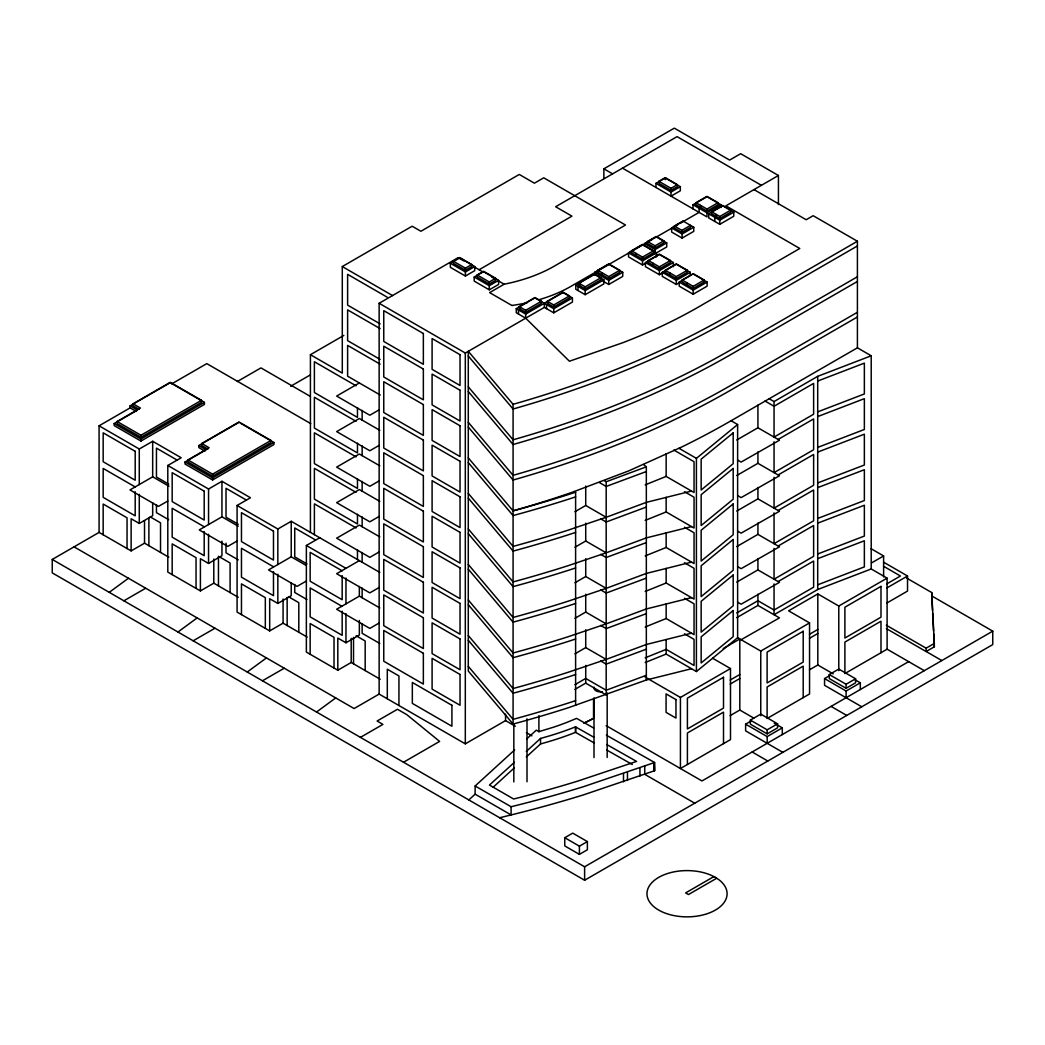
<?xml version="1.0" encoding="UTF-8"?>
<svg xmlns="http://www.w3.org/2000/svg" width="1045" height="1045" viewBox="0 0 1045 1045"><rect width="100%" height="100%" fill="white"/><g stroke="black" fill="none" stroke-linecap="round" stroke-linejoin="round"><path stroke-width="1.5" d="M594.2 687.166L594.004 688.159A6.583 3.801 0 0 0 600.692 691.894L602.39 691.751M468.813 799.947L475.135 794.174L475.135 785.984L514.702 749.866M526.693 738.919L536.294 730.168L538.893 731.657L553.563 727.189A222.546 128.483 0 0 0 567.605 722.095L576.592 718.372L593.612 727.999M514.414 762.301L489.465 785.056L513.67 799.02L526.432 795.728A917.549 529.75 0 0 0 578.068 780.994L636.575 761.413L606.779 744.549M526.288 751.459L540.539 738.449L548.978 736.033A233.806 134.988 0 0 0 573.953 727.464L575.495 726.85L594.004 737.326M493.031 787.316L514.414 767.801M526.288 756.959L540.539 743.962L548.978 741.532A233.806 134.988 0 0 0 573.953 732.976L575.495 732.349L594.004 742.838M645.196 662.53L666.148 654.066L696.414 671.543L696.414 458.363L737.626 424.531L731.082 420.756A820.861 473.921 0 0 1 681.575 447.077L628.502 470.981L572.203 492.286A820.861 473.921 0 0 1 513.082 510.861L468.291 457.88M696.414 671.543L737.626 637.711L737.626 424.531M109.242 592.345L128.43 578.251M177.964 632.016L197.152 617.922M247.247 672.013L266.436 657.932M316.53 712.024L335.706 697.929M310.417 532.362L310.417 354.712L342.29 373.104L342.29 266.553L412.148 226.216L420.887 231.258L519.274 174.45L534.413 183.189L543.727 177.807L625.511 225.028L554.438 266.057A131.121 75.697 0 0 1 504.173 284.214L489.622 292.613L512.011 305.545M133.055 403.801L170.27 382.313L201.45 400.326L201.45 402.377L140.957 437.306L117.131 423.552L117.131 421.501L140.422 408.059L133.055 403.801L133.055 405.852L139.194 409.392M130.102 405.852L170.27 382.666L204.415 402.377L204.415 404.415L140.957 441.055L114.179 425.602L114.179 423.552L137.457 410.097L130.102 405.852L130.102 407.903L99.079 425.811L99.079 532.401L52.25 559.441L52.25 572.882L584.612 880.243L992.75 644.595L992.75 631.154L931.761 595.937L931.761 592.58L906.577 578.042M171.68 383.894L206.805 363.621L310.77 423.643M117.131 421.501L140.957 435.256L201.45 400.326M603.866 178.59L603.866 168.82L674.299 128.143L729.619 160.081L740.67 153.693L778.434 175.495L778.434 204.533M237.346 381.516L260.95 367.892L310.274 396.368M114.179 423.552L140.957 439.004L204.415 402.377M515.329 726.249L505.545 720.606L465.312 743.844L379.139 694.089L379.139 303.285L458.18 257.658L463.771 260.884M453.295 261.198L459.656 257.527L471.765 264.516L471.765 266.566L465.417 270.237L453.295 263.249L453.295 261.198L465.417 268.186L471.765 264.516M450.343 263.249L459.656 257.867L474.73 266.566L474.73 270.668L465.417 276.037L450.343 267.337L450.343 263.249L465.417 271.948L474.73 266.566M99.079 425.811L139.272 449.01L152.674 441.29L181.203 457.762L167.801 465.482L167.801 572.085L200.405 590.908L213.794 583.175L238.247 597.283M310.417 354.712L343.844 335.406M479.119 269.741L571.942 216.145L555.64 206.74L677.069 136.634L761.4 185.331M477.173 274.979L483.522 271.308L495.643 278.297L495.643 280.347L489.282 284.018L477.173 277.029L477.173 274.979L489.282 281.967L495.643 278.297M474.208 277.029L483.522 271.648L498.596 280.347L498.596 284.449L489.282 289.831L474.208 281.118L474.208 277.029L489.282 285.729L498.596 280.347M290.614 386.297L310.391 374.881M201.776 443.485L238.992 421.997L270.969 440.454L270.969 442.505L212.605 476.206L187.982 461.981L187.982 459.931L209.131 447.73L201.776 443.485L201.776 445.536L207.903 449.063M204.951 451.113L198.824 447.573L198.824 445.536L238.992 422.337M658.912 181.308L665.26 177.637L677.382 184.638L677.382 186.689L671.021 190.36L658.912 183.358L658.912 181.308L671.021 188.309L677.382 184.638M655.947 183.358L665.26 177.99L680.334 186.689L680.334 190.791L671.021 196.16L671.021 192.058L655.947 183.358L655.947 187.46M168.977 486.225L152.674 476.82L129.959 489.922L158.487 506.394L167.801 501.012M240.389 423.147L273.921 442.505L273.921 444.556L212.605 479.955L185.017 464.032L185.017 461.981L206.178 449.768L198.824 445.536M671.021 192.058L680.334 186.689M359.349 382.953L336.647 396.068L369.825 415.231L379.139 409.849M187.982 459.931L212.605 474.156L270.969 440.454M185.017 461.981L212.605 477.905L273.921 442.505M168.794 557.194L144.523 543.178L131.134 550.898L131.134 518.738L139.272 523.441L152.674 515.707L152.674 502.749M695.97 202.717L706.995 196.355L718.006 202.717L718.006 204.768L706.995 211.129L695.97 204.768L695.97 202.717L706.995 209.078L718.006 202.717M693.018 208.856L693.018 204.768L706.995 196.695M519.234 306.603L534.935 297.538L541.388 301.26L541.388 303.311L525.674 312.377L519.234 308.654L519.234 306.603L525.674 310.326L541.388 301.26M778.434 175.495L725.896 205.826L799.791 248.488L703.729 303.951A498.191 287.623 0 0 1 622.82 342.708L569.42 361.23L525.674 318.176L516.269 312.755L516.269 308.654L534.935 297.877L553.759 308.732L572.425 297.956L572.425 302.057L553.759 312.834L544.354 307.4L465.312 353.04L379.139 303.285M167.801 465.482L208.556 489.021L221.945 481.288L250.473 497.76L237.084 505.48L237.084 612.083L269.688 630.906L283.077 623.173L307.178 637.084M597.74 270.263L608.752 263.902L619.763 270.263L619.763 272.301L608.752 278.662L597.74 272.301L597.74 270.263L608.752 276.611L619.763 270.263M631.507 250.761L642.518 244.399L653.53 250.761L653.53 252.812L642.518 259.173L631.507 252.812L631.507 250.761L642.518 257.122L653.53 250.761M647.56 241.486L656.247 236.47L663.771 240.82L663.771 242.871L655.084 247.887L647.56 243.537L647.56 241.486L655.084 245.836L663.771 240.82M674.338 226.033L681.862 230.37L690.549 225.354L690.549 227.405L681.862 232.421L674.338 228.071L674.338 226.033L683.025 221.017L693.749 227.261L693.749 231.363L682.111 238.09L671.635 232.042L671.635 227.941L683.273 221.213M594.775 275.044L594.775 272.301L608.752 264.241L622.729 272.301L622.729 276.402L608.752 284.475L603.161 281.249M646.711 262.556L642.518 264.973L628.541 256.913L628.541 252.812L642.518 244.739L656.495 252.812L656.495 256.913M644.608 246.267L644.608 243.537L656.247 236.823L666.723 242.871L666.723 246.96L642.518 260.884L628.541 252.812M652.655 239.187L571.014 286.317A125.348 72.366 0 0 1 538.841 299.758M655.463 237.568L677.983 224.557M680.804 222.938L699.092 212.37L699.092 208.268M547.306 301.26L563.02 292.182L569.46 295.905L569.46 297.956L553.759 307.034L547.306 303.311L547.306 301.26L553.759 304.983L569.46 295.905M578.747 283.104L594.461 274.038L600.901 277.761L600.901 279.812L585.2 288.877L578.747 285.154L578.747 283.104L585.2 286.826L600.901 277.761M516.269 308.654L525.674 314.088L563.02 292.522L572.425 297.956M575.782 285.154L594.461 274.378L603.866 279.812L603.866 283.9L585.2 294.69L575.782 289.256L575.782 285.154L585.2 290.588L603.866 279.812M693.018 204.768L706.995 212.827L720.959 204.768L720.959 207.498M711.697 211.795L722.709 205.434L730.808 210.11L730.808 212.161L719.796 218.523L711.697 213.833L711.697 211.795L719.796 216.472L730.808 210.11M708.732 213.833L722.709 205.774L733.773 212.161L733.773 216.25L719.796 224.322L708.732 217.935L708.732 213.833L719.796 220.221L733.773 212.161M644.608 243.537L655.084 249.585L666.723 242.871M671.635 227.941L682.111 233.989L693.749 227.261M594.775 272.301L608.752 280.373L622.729 272.301M648.383 260.505L659.408 254.144L670.42 260.505L670.42 262.556L659.408 268.918L648.383 262.556L648.383 260.505L659.408 266.867L670.42 260.505M666.383 270.694L659.408 274.717L645.431 266.658L645.431 262.556L659.408 254.497L673.372 262.556L673.372 266.658M238.247 526.223L221.945 516.818L199.242 529.919L227.771 546.391L237.084 541.023M645.431 262.556L659.408 270.629L673.372 262.556M665.273 270.263L676.285 263.902L687.296 270.263L687.296 272.301L676.285 278.662L665.273 272.301L665.273 270.263L676.285 276.611L687.296 270.263M680.478 282.045L676.285 284.475L662.308 276.402L662.308 272.301L676.285 264.241L690.262 272.301L690.262 275.044M379.139 445.379L369.825 450.761L336.647 431.598L359.349 418.483L379.805 430.305M662.308 272.301L676.285 280.373L690.262 272.301M123.885 600.797L145.686 588.217M682.15 280.008L693.175 273.646L704.186 280.008L704.186 282.059L693.175 288.42L682.15 282.059L682.15 280.008L693.175 286.369L704.186 280.008M693.175 273.986L707.138 282.059L707.138 286.147L693.175 294.22L679.198 286.147L679.198 282.059L691.777 274.796M200.405 590.908L200.405 558.735L208.556 563.438L221.945 555.705L221.945 541.127M237.084 505.48L277.839 529.018L291.228 521.285L379.805 572.425M679.198 282.059L693.175 290.118L707.138 282.059M379.139 480.909L369.825 486.291L336.647 467.128L359.349 454.013L379.805 465.835M380.223 679.25L351.198 662.491L337.809 670.224L306.368 652.08L306.368 545.49L319.757 537.757M306.172 565.436L291.228 556.815L268.526 569.93L297.054 586.389L306.368 581.02M379.139 516.439L369.825 521.821L336.647 502.658L359.349 489.543L379.805 501.365M731.082 420.756L857.409 347.815L857.409 241.251L731.082 314.192A820.861 473.921 0 0 1 513.082 404.31L513.082 724.041L516.583 723.101A928.809 536.242 0 0 0 568.441 707.713L646.332 680.008L691.516 668.722M857.409 245.967L731.082 318.908A820.861 473.921 0 0 1 513.082 409.013L468.291 356.018M193.168 640.794L214.97 628.215M269.688 630.906L269.688 598.733L277.839 603.435L291.228 595.702L291.228 582.744M359.349 560.616L336.647 573.718L369.825 592.881L379.139 587.499M379.139 551.969L369.825 557.351L336.647 538.188L359.349 525.086L379.805 536.895M857.409 276.755L731.082 349.696A820.861 473.921 0 0 1 513.082 439.801L468.291 386.82M857.409 281.458L731.082 354.399A820.861 473.921 0 0 1 513.082 444.504L468.291 391.522M379.805 607.955L359.349 596.146L336.647 609.248L369.825 628.411L379.139 623.029M857.409 312.285L731.082 385.226A820.861 473.921 0 0 1 513.082 475.331L468.291 422.35M857.409 316.988L731.082 389.929A820.861 473.921 0 0 1 513.082 480.034L468.291 427.052M262.452 680.791L284.24 668.212M337.809 670.224L337.809 638.064L345.96 642.766L359.349 635.033L359.349 620.443M574.92 511.723L585.722 505.48L606.178 517.288L646.332 502.358L691.516 491.059M769.185 398.746L774.045 401.554L817.699 376.344L871.216 355.783L871.216 568.963L887.1 578.133L887.1 649.193L844.896 673.568L844.896 642.074L880.987 621.226L880.987 652.72M736.751 439.997L757.925 427.771L779.466 440.219L741.114 462.086L737.626 460.061M574.92 547.253L585.722 541.01L606.178 552.818L646.332 537.888L691.516 526.589M778.277 439.344L813.624 418.927L813.624 449.755L774.045 472.614L774.045 441.787M736.751 475.527L757.925 463.314L779.466 475.749L741.114 497.616L737.626 495.591M379.139 694.089L354.111 708.549L74.051 546.848M574.92 582.783L585.722 576.54L606.178 588.348L646.332 573.418L691.516 562.119M778.277 474.874L813.624 454.457L813.624 485.285L774.045 508.144L774.045 477.317M736.751 511.057L757.925 498.844L779.466 511.279L741.114 533.146L737.626 531.121M360.434 737.365L382.914 724.394L377.088 721.024L397.466 709.268L406.779 714.636L439.618 741.401L403.527 762.249M574.92 618.313L585.722 612.07L606.178 623.878L646.332 608.948L691.516 597.649M778.277 510.404L813.624 489.987L813.624 520.815L774.045 543.674L774.045 512.847M736.751 546.587L757.925 534.374L779.466 546.809L741.114 568.676L737.626 566.651M574.92 653.843L585.722 647.6L606.178 659.408L646.332 644.478L691.516 633.179M778.277 545.934L813.624 525.517L813.624 556.345L774.045 579.204L774.045 548.377M736.751 582.117L757.925 569.904L779.466 582.339L741.114 604.206L737.626 602.181M574.92 684.671L585.722 678.427L606.178 690.236L646.332 675.305M574.92 689.373L585.722 683.13L606.178 694.938L606.178 481.758L604.18 480.609M778.277 581.464L813.624 561.047L813.624 587.172L774.045 610.032L757.925 600.718L736.751 612.945M736.751 617.66L757.925 605.434L779.466 617.869L741.114 639.736M871.216 568.963L817.699 589.524L774.045 614.734L774.045 583.907M723.205 648.566L739.808 638.978L739.808 710.038L753.772 718.098M887.1 578.133L838.782 606.035L817.817 593.939L788.583 610.816L809.548 622.911L809.548 693.971L767.108 718.477L767.108 686.983L803.2 666.135L803.2 697.629M871.517 562.928L883.613 555.953L883.613 576.944M680.426 697.459L730.494 668.552L730.494 739.612L680.426 768.519L680.426 697.459L645.131 677.082M737.626 637.711L760.76 651.074L809.548 622.911M886.656 583.959L900.437 576.004L883.574 566.259M886.761 587.995L907.53 576.004L907.53 591.078L886.761 603.083M730.168 680.073L739.808 674.508M809.47 634.289L817.817 629.469M730.168 684.096L739.808 678.545M809.47 638.325L817.817 633.492M730.168 715.603L739.808 710.038M809.47 669.819L817.817 664.999L833.192 673.868M750.362 720.123L760.76 714.114L777.571 723.819L777.571 727.856L767.174 733.864L750.362 724.159L750.362 720.123L767.174 729.828L777.571 723.819M829.286 674.547L838.782 669.074L855.581 678.78L855.581 682.816L846.097 688.289L829.286 678.584L829.286 674.547L846.097 684.253L855.581 678.78M782.823 752.348L745.621 730.873L745.621 724.159L751.133 720.972M861.759 706.786L824.557 685.311L824.557 678.584L829.73 675.592M564.77 837.724L572.738 833.126L587.381 841.578L587.381 849.781L579.413 854.379L564.77 845.928L564.77 837.724L579.413 846.176L587.381 841.578M745.621 724.159L767.174 736.594L782.3 727.856L782.3 734.57M824.557 678.584L846.097 691.019L860.322 682.816L860.322 689.53M886.343 625.237L926.105 648.187L934.321 643.446L931.761 592.58M908.641 661.629L701.966 780.955L606.152 725.648M934.321 643.446L934.321 646.803L926.105 651.544L886.343 628.594M52.25 559.441L584.612 866.788L992.75 631.154M713.853 876.611L685.624 892.913L688.459 894.546L716.687 878.244M645.196 484.867L666.148 476.416L694.05 492.522L694.05 461.707L673.855 450.042M645.196 520.397L666.148 511.945L694.05 528.052L694.05 497.237L684.475 491.699M645.196 555.927L666.148 547.476L694.05 563.582L694.05 532.767L684.475 527.229M645.196 591.457L666.148 583.005L694.05 599.112L694.05 568.297L684.475 562.759M645.196 627L666.148 618.535L694.05 634.655L694.05 603.827L684.475 598.289M645.196 657.814L666.148 649.363L694.05 665.469L694.05 639.357L684.475 633.819M817.699 381.046L864.359 363.124L864.359 393.952L817.699 411.874M817.699 416.576L864.359 398.654L864.359 429.482L817.699 447.404M817.699 452.106L864.359 434.184L864.359 465.012L817.699 482.934M817.699 487.636L864.359 469.714L864.359 500.542L817.699 518.464M817.699 523.166L864.359 505.244L864.359 536.072L817.699 553.994M817.699 558.696L864.359 540.774L864.359 566.899L817.699 584.821M646.332 680.008L646.332 466.828L606.178 481.758M646.332 471.53L606.178 486.461L599.36 482.529M646.332 507.06L606.178 521.991L600.718 518.842M646.332 542.59L606.178 557.521L600.718 554.372M646.332 578.12L606.178 593.064L600.718 589.903M646.332 613.65L606.178 628.594L600.718 625.446M646.332 649.18L606.178 664.124L600.718 660.976M475.135 785.984L511.096 806.74L517.784 805.081A928.809 536.242 0 0 0 583.371 786.728L654.614 762.51L654.614 770.714L583.371 794.918A928.809 536.242 0 0 1 517.784 813.284L499.667 817.752M654.614 770.714L654.288 762.641M606.178 517.288L568.441 530.05A928.809 536.242 0 0 1 516.583 545.451L513.082 546.391L468.291 493.41M606.178 552.818L568.441 565.58A928.809 536.242 0 0 1 516.583 580.981L513.082 581.921L468.291 528.94M606.178 588.348L568.441 601.11A928.809 536.242 0 0 1 516.583 616.511L513.082 617.451L468.291 564.47M606.178 623.878L568.441 636.64A928.809 536.242 0 0 1 516.583 652.041L513.082 652.981L468.291 600M606.178 659.408L568.441 672.183A928.809 536.242 0 0 1 516.583 687.571L513.082 688.511L468.291 635.53M575.612 705.375L575.612 492.182L568.441 494.52A928.809 536.242 0 0 1 516.583 509.921L513.082 510.861M575.612 496.897L568.441 499.236A928.809 536.242 0 0 1 516.583 514.623L513.082 515.564L468.291 462.582M575.612 532.428L568.441 534.766A928.809 536.242 0 0 1 516.583 550.153L513.082 551.094L468.291 498.112M575.612 567.957L568.441 570.296A928.809 536.242 0 0 1 516.583 585.683L513.082 586.624L468.291 533.642M575.612 603.487L568.441 605.826A928.809 536.242 0 0 1 516.583 621.213L513.082 622.154L468.291 569.172M575.612 639.017L568.441 641.356A928.809 536.242 0 0 1 516.583 656.743L513.082 657.697L468.291 604.702M575.612 674.547L568.441 676.886A928.809 536.242 0 0 1 516.583 692.286L513.082 693.227L468.291 640.232M575.612 700.659L568.441 702.998A928.809 536.242 0 0 1 516.583 718.398L513.082 719.339L468.291 666.357M606.387 735.223L654.614 762.51M606.779 750.062L632.316 764.509M857.409 241.251L813.167 215.701L806.178 219.737L753.981 189.602M708.392 197.505L720.959 204.768M622.493 168.14L706.995 216.929L706.995 212.827M603.866 168.82L612.592 173.862M857.409 347.815L871.216 355.783M764.966 401.019L774.045 406.257L813.624 383.397L813.624 414.225L774.045 437.084L774.045 401.554M473.529 266.514L483.299 272.157M491.646 276.977L495.826 279.394M498.609 281L504.173 284.214M870.955 548.651L883.613 555.953M883.613 562.197L907.53 576.004M679.002 448.305L696.414 458.363M342.29 266.553L392.528 295.565M387.199 297.185L347.619 274.326L347.619 305.127L380.132 323.898M380.132 328.639L347.619 309.869L347.619 340.657L380.132 359.428M941.819 660.558L926.17 651.518L926.105 648.187M887.1 649.193L924.303 670.668M380.132 364.169L347.619 345.399L347.619 376.187L380.236 395.023M574.423 491.503L575.612 492.182M356.084 385.814L314.388 361.74L314.388 392.528L357.468 417.399L357.468 407.681M854.928 679.694L860.322 682.816M356.084 421.344L314.388 397.27L314.388 428.058L357.468 452.929L357.468 443.211M831.088 706.407L846.75 715.446M712.625 658.245L730.494 668.552M356.084 456.874L314.388 432.8L314.388 463.588L357.468 488.459L357.468 478.741M774.227 723.192L782.3 727.856M356.084 492.404L314.388 468.33L314.388 499.118L357.468 523.989L357.468 514.271M752.165 751.982L767.814 761.021M356.084 527.934L314.388 503.86L314.388 534.648M130.102 407.903L136.229 411.443M176.827 459.904L156.45 448.148L156.45 477.056L168.676 484.109M246.398 500.072L226.02 488.315L226.02 517.223L238.247 524.276M315.107 539.742L294.729 527.973L294.729 556.88L306.956 563.934M306.368 545.49L345.96 568.336M342.172 570.831L310.156 552.348L310.156 581.255L342.172 599.739L342.172 575.651M694.755 803.2L644.739 774.319L644.739 766.129M135.197 486.931L103.168 468.447L103.168 497.355L135.197 515.838L135.197 491.751M204.193 526.771L172.177 508.275L172.177 537.182L204.193 555.679L204.193 531.578M273.476 566.769L241.46 548.272L241.46 577.18L273.476 595.676L273.476 571.589M342.172 606.427L310.156 587.943L310.156 616.85L342.172 635.334L342.172 611.247M168.676 519.705L156.45 512.651L156.45 504.617M238.247 559.872L226.02 552.818L226.02 543.178M306.956 599.543L294.729 592.476L294.729 584.455M379.805 643.485L362.145 633.283L362.145 623.565M526.393 732.636L531.944 735.85M150.18 516.857L160.525 522.84L160.525 552.413M288.446 596.695L298.805 602.665L298.805 632.251M356.11 635.752L365.175 640.99L365.175 670.563M99.079 532.401L131.134 550.898M475.135 794.174L511.096 814.93L511.096 806.74M643.589 464.555L646.332 466.828M513.082 404.31L468.291 351.316L468.291 671.06L513.082 724.041M931.761 595.937L932.48 610.241M932.636 613.428L933.525 630.906M933.681 634.093L934.321 646.803M846.097 684.253L846.097 688.289M846.097 691.019L846.097 697.746M838.782 606.035L838.782 670.642M817.699 376.344L817.699 589.524M817.817 593.939L817.817 664.999M767.174 729.828L767.174 733.864M767.174 736.594L767.174 743.308M760.76 651.074L760.76 715.681M757.925 405.068L757.925 427.771M757.925 451.949L757.925 463.314M757.925 487.479L757.925 498.844M757.925 523.009L757.925 534.374M757.925 558.539L757.925 569.904M757.925 594.2L757.925 605.434M723.506 743.648L723.506 712.154L687.401 732.989L687.401 764.483M719.796 216.472L719.796 218.523M719.796 220.221L719.796 224.322M716.295 214.447L716.295 216.498M714.819 217.347L714.819 221.449M706.995 209.078L706.995 211.129M700.581 205.369L700.581 207.419M693.175 286.369L693.175 288.42M693.175 290.118L693.175 294.22M686.761 282.659L686.761 284.71M682.111 233.989L682.111 238.09M681.862 230.37L681.862 232.421M676.285 276.611L676.285 278.662M676.285 280.373L676.285 284.475M671.021 188.309L671.021 190.36M669.871 272.915L669.871 274.966M666.148 453.7L666.148 476.416M666.148 497.342L666.148 511.945M666.148 532.872L666.148 547.476M666.148 568.402L666.148 583.005M666.148 603.932L666.148 618.535M666.148 639.566L666.148 654.066M665.26 177.637L665.26 179.688M659.408 266.867L659.408 268.918M659.408 270.629L659.408 274.717M655.084 245.836L655.084 247.887M655.084 249.585L655.084 253.687M653.778 762.824L653.778 771.027M652.994 263.17L652.994 265.221M642.518 257.122L642.518 259.173M642.518 260.884L642.518 264.973M639.932 767.879L639.932 776.069M636.105 253.426L636.105 255.463M627.47 772.242L627.47 780.445M623.499 773.587L623.499 781.778M608.752 276.611L608.752 278.662M608.752 280.373L608.752 284.475M607.171 692.887L607.171 757.481M602.338 272.915L602.338 274.966M594.004 697.851L594.004 757.599M593.547 698.987L593.547 718.372A222.546 128.483 0 0 1 585.252 722.591M585.722 486.016L585.722 505.48M585.722 523.166L585.722 541.01M585.722 558.696L585.722 576.54M585.722 594.226L585.722 612.07M585.722 629.756L585.722 647.6M585.722 665.365L585.722 683.13M585.2 286.826L585.2 288.877M585.2 290.588L585.2 294.69M584.612 866.788L584.612 880.243M579.466 283.522L579.466 285.572M579.413 846.176L579.413 854.379M577.99 286.421L577.99 290.523M553.759 304.983L553.759 307.034M553.759 308.732L553.759 312.834M548.024 301.665L548.024 303.716M546.548 304.578L546.548 308.667M544.354 303.311L544.354 307.4M540.539 738.449L540.539 743.962M538.893 715.629L538.893 731.787M527.007 718.816L527.007 781.804M525.674 310.326L525.674 312.377M525.674 314.088L525.674 318.176M519.953 307.021L519.953 309.072M518.477 309.921L518.477 314.022M513.827 723.78L513.827 781.921M505.545 714.153L505.545 720.606M489.282 281.967L489.282 284.018M489.282 285.729L489.282 289.831M465.417 268.186L465.417 270.237M465.417 271.948L465.417 276.037M465.312 353.04L465.312 743.844M398.942 705.519L398.942 675.945L387.303 669.218L387.303 698.805M362.145 410.385L362.145 420.103M362.145 445.915L362.145 455.633M362.145 481.445L362.145 491.163M362.145 516.975L362.145 526.693M362.145 552.505L362.145 562.223M362.145 588.035L362.145 597.753M359.349 586.454L359.349 596.146M357.468 549.801L357.468 559.519M353.523 637.372L353.523 663.836M351.198 638.364L351.198 662.491M345.96 578.029L345.96 603.866M345.96 613.598L345.96 642.766M334.021 668.042L334.021 637.319L310.156 623.538L310.156 654.261M291.228 521.285L291.228 556.815M287.153 597.505L287.153 625.524M283.077 599.046L283.077 623.173M277.839 529.018L277.839 564.548M277.839 574.267L277.839 603.435M265.325 628.385L265.325 597.662L241.46 583.881L241.46 614.604M230.096 592.58L230.096 563.007L218.457 556.28L218.457 585.866M221.945 481.288L221.945 516.818M213.794 559.049L213.794 583.175M212.605 474.156L212.605 476.206M212.605 477.905L212.605 479.955M208.556 489.021L208.556 524.551M208.556 534.269L208.556 563.438M196.042 588.387L196.042 557.664L172.177 543.883L172.177 574.593M152.674 441.29L152.674 476.82M148.886 517.667L148.886 545.699M144.523 520.658L144.523 543.178M140.957 435.256L140.957 437.306M140.957 439.004L140.957 441.055M139.272 449.01L139.272 484.553M139.272 494.272L139.272 523.441M127.046 548.547L127.046 517.824L103.168 504.043L103.168 534.766M593.547 718.372A370.753 214.264 0 0 1 583.724 723.192M527.124 302.75A125.348 72.366 0 0 1 512.181 305.44M733.185 432.878L701.156 459.173L701.156 490L733.185 463.706L733.185 432.878M733.185 468.421L701.156 494.703L701.156 525.53L733.185 499.236L733.185 468.421M733.185 503.951L701.156 530.246L701.156 561.06L733.185 534.766L733.185 503.951M733.185 539.481L701.156 565.776L701.156 596.591L733.185 570.296L733.185 539.481M733.185 575.011L701.156 601.306L701.156 632.12L733.185 605.826L733.185 575.011M733.185 610.541L701.156 636.836L701.156 662.948L733.185 636.653L733.185 610.541M723.506 677.291L687.401 698.138L687.401 728.953L723.506 708.118L723.506 677.291M803.2 631.284L767.108 652.119L767.108 682.947L803.2 662.099L803.2 631.284M880.987 586.376L844.896 607.21L844.896 638.038L880.987 617.19L880.987 586.376M715.368 877.382L711.423 875.383A40.05 23.121 0 0 0 647.926 888.72A40.05 23.121 0 0 0 695.709 916.308A40.05 23.121 0 0 0 718.816 879.655L715.368 877.382M423.356 333.525L383.763 310.665L383.763 341.454L423.356 364.313L423.356 333.525M460.035 354.699L432.094 338.567L432.094 369.355L460.035 385.487L460.035 354.699M423.356 369.055L383.763 346.195L383.763 376.984L423.356 399.843L423.356 369.055M460.035 390.229L432.094 374.097L432.094 404.885L460.035 421.017L460.035 390.229M423.356 404.585L383.763 381.725L383.763 412.514L423.356 435.373L423.356 404.585M460.035 425.759L432.094 409.627L432.094 440.415L460.035 456.547L460.035 425.759M423.356 440.115L383.763 417.255L383.763 448.044L423.356 470.903L423.356 440.115M460.035 461.289L432.094 445.157L432.094 475.945L460.035 492.077L460.035 461.289M423.356 475.645L383.763 452.785L383.763 483.574L423.356 506.433L423.356 475.645M460.035 496.819L432.094 480.687L432.094 511.475L460.035 527.607L460.035 496.819M423.356 511.175L383.763 488.315L383.763 519.104L423.356 541.963L423.356 511.175M460.035 532.349L432.094 516.217L432.094 547.005L460.035 563.137L460.035 532.349M423.356 546.705L383.763 523.845L383.763 554.634L423.356 577.493L423.356 546.705M460.035 567.879L432.094 551.747L432.094 582.535L460.035 598.667L460.035 567.879M675.958 699.588L666.07 693.88L666.07 712.363L675.958 718.085L675.958 699.588M423.356 582.235L383.763 559.375L383.763 590.177L423.356 613.023L423.356 582.235M460.035 603.409L432.094 587.277L432.094 618.065L460.035 634.197L460.035 603.409M135.197 451.322L103.168 432.839L103.168 461.746L135.197 480.23L135.197 451.322M204.193 491.163L172.177 472.68L172.177 501.587L204.193 520.07L204.193 491.163M273.476 531.16L241.46 512.677L241.46 541.584L273.476 560.068L273.476 531.16M423.356 617.765L383.763 594.905L383.763 625.707L423.356 648.553L423.356 617.765M460.035 638.939L432.094 622.807L432.094 653.595L460.035 669.74L460.035 638.939M575.56 726.889L575.56 732.388L575.56 726.889M423.356 653.295L383.763 630.448L383.763 661.237L423.356 684.083L423.356 653.295M460.035 674.469L432.094 658.337L432.094 689.125L460.035 705.27L460.035 674.469M451.923 705.323L412.331 682.463L412.331 703.389L451.923 726.249L451.923 705.323"/></g></svg>
